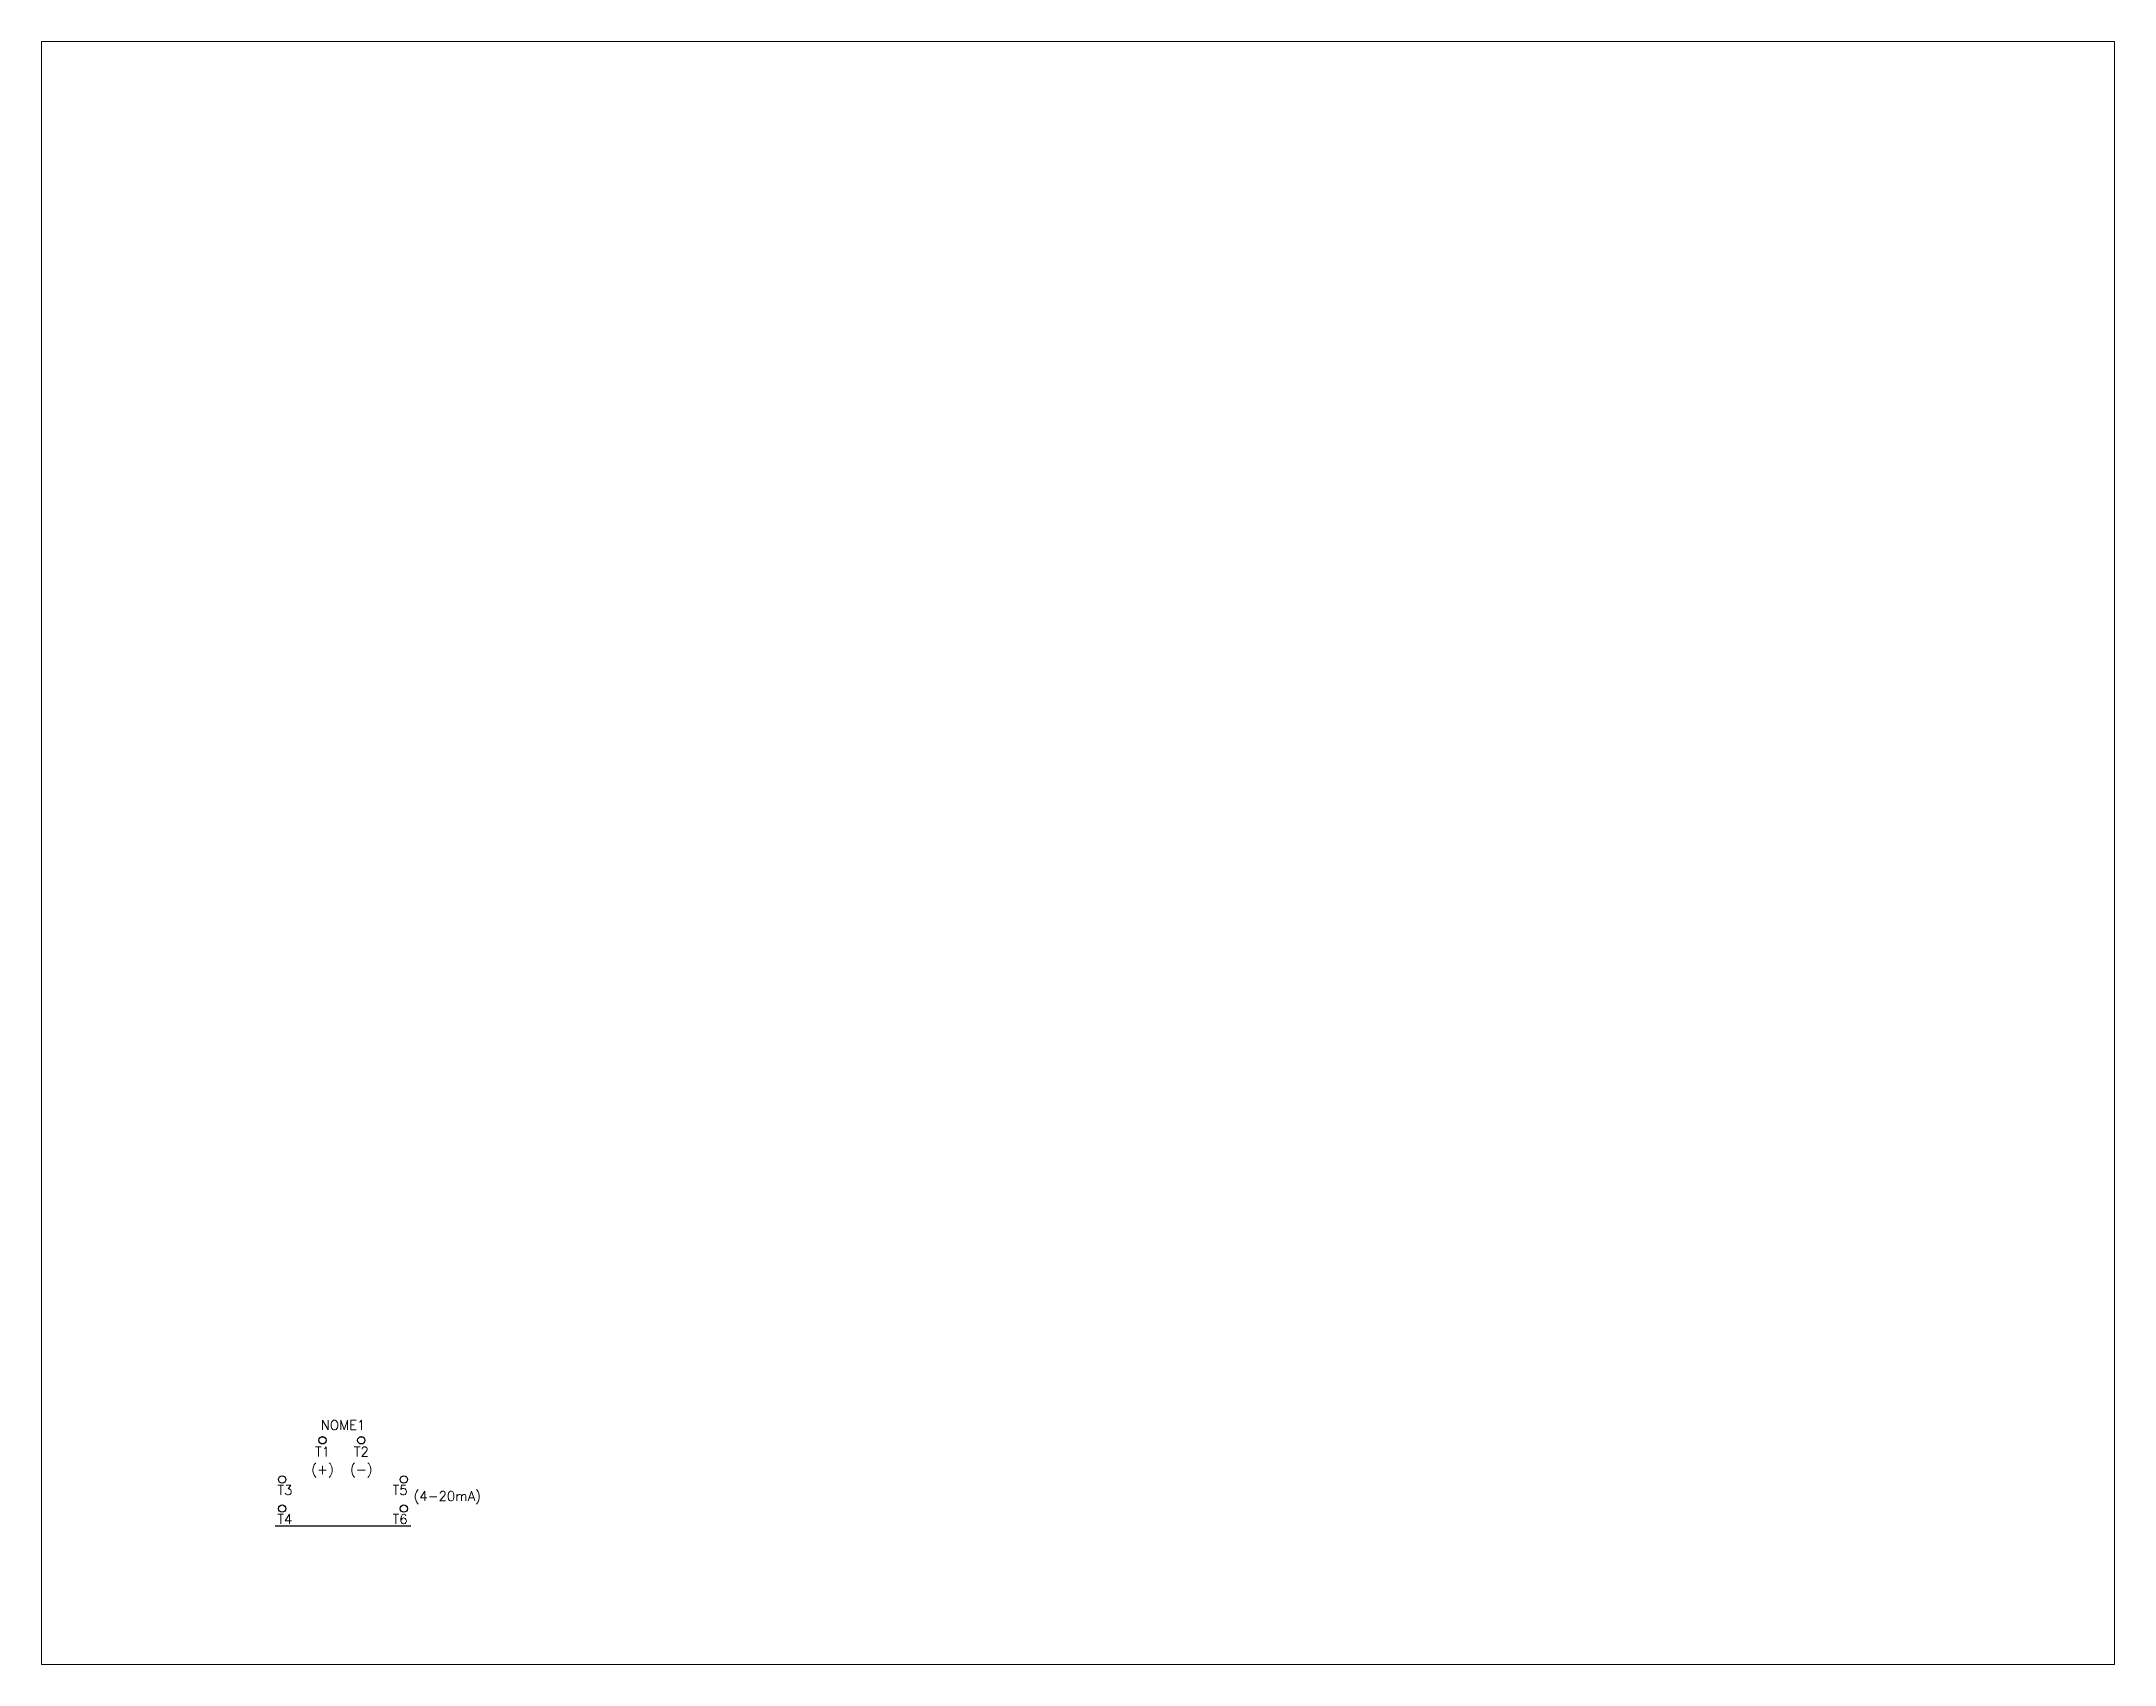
# Paper-space layout 'Layout1' of a CAD drawing. Extents: x 1.03 to 9.28, y 0.81 to 7.27.
# The model-space entities are those that its viewports show. They can reach past a viewport. Long polylines and large blocks are cut down to what shows.
import ezdxf
from ezdxf.enums import TextEntityAlignment as Align

# ---------------------------------------------------------------- set-up
doc = ezdxf.new("R2010")
doc.units = 0
doc.header["$LTSCALE"] = 10
doc.header["$MEASUREMENT"] = 0
doc.layers.get('0').update_dxf_attribs({"linetype": 'CONTINUOUS'})
doc.styles.add('ROMANS', font='romans.shx', dxfattribs={"height": 0.2})

# ---------------------------------------------------------------- blocks, each defined once
blk = doc.blocks.new('CON3')
blk.add_circle((0, 0), 1)

msp = doc.modelspace()

# ---------------------------------------------------------------- linework, layer by layer
at = {"lineweight": 5}
for p, q in [((54.29, 28.16), (54.29, 28.26)), ((62.28, 28.16), (62.28, 28.26)), ((45.23, 19.33), (45.13, 19.33)), ((71.9, 19.33), (71.8, 19.33)), ((45.23, 13.33), (45.13, 13.33)), ((71.9, 13.33), (71.8, 13.33))]:
    msp.add_line(p, q, dxfattribs=at)
at = {"color": 7}
msp.add_line((44.51, 9.75), (72.51, 9.75), dxfattribs=at)

# ---------------------------------------------------------------- block references
at = {"color": 7, "xscale": 0.75, "yscale": 0.75, "zscale": 0.75}
for p in [(54.29, 27.41), (62.28, 27.41), (45.98, 19.33), (71.05, 19.33), (45.98, 13.33), (71.05, 13.33)]:
    msp.add_blockref('CON3', p, dxfattribs=at)

# ---------------------------------------------------------------- texts
at = {"lineweight": 5, "style": 'ROMANS'}
for s, p in [('(+)', (54.29, 21.42)), ('(-)', (62.28, 21.42))]:
    msp.add_text(s, height=2, dxfattribs=at).set_placement(p, align=Align.MIDDLE_CENTER)
msp.add_text('(4-20mA)', height=2, dxfattribs=at).set_placement((73.06, 15.92), align=Align.MIDDLE_LEFT)
at = {"lineweight": 5, "style": 'ROMANS', "flags": 4}
msp.add_attdef('NOME1', text='NOME1', height=2, dxfattribs=at).set_placement((58.51, 30.54), align=Align.MIDDLE_CENTER)
at = {"style": 'ROMANS', "flags": 4}
for tag, text, p in [('T1', 'T1', (54.29, 25.1)), ('T2', 'T2', (62.28, 25.06))]:
    msp.add_attdef(tag, text=text, height=2, dxfattribs=at).set_placement(p, align=Align.MIDDLE_CENTER)
for tag, text, p in [('T3', 'T3', (44.98, 17.16)), ('T4', 'T4', (44.98, 11.16))]:
    msp.add_attdef(tag, text=text, height=2, dxfattribs=at).set_placement(p, align=Align.MIDDLE_LEFT)
for tag, text, p in [('T5', 'T5', (71.83, 17.16)), ('T6', 'T6', (71.83, 11.16))]:
    msp.add_attdef(tag, text=text, height=2, dxfattribs=at).set_placement(p, align=Align.MIDDLE_RIGHT)

psp = doc.layouts.get("Layout1")

# ---------------------------------------------------------------- viewports
at = {"layer": '0', "view_target_point": (-23.7891, -51.5)}
psp.add_viewport(center=(5.1562, 4.0382), size=(8.25, 6.461111), view_center_point=(233.7877, 200), view_height=334.634538, dxfattribs=at)

doc.saveas('drawing.dxf')
